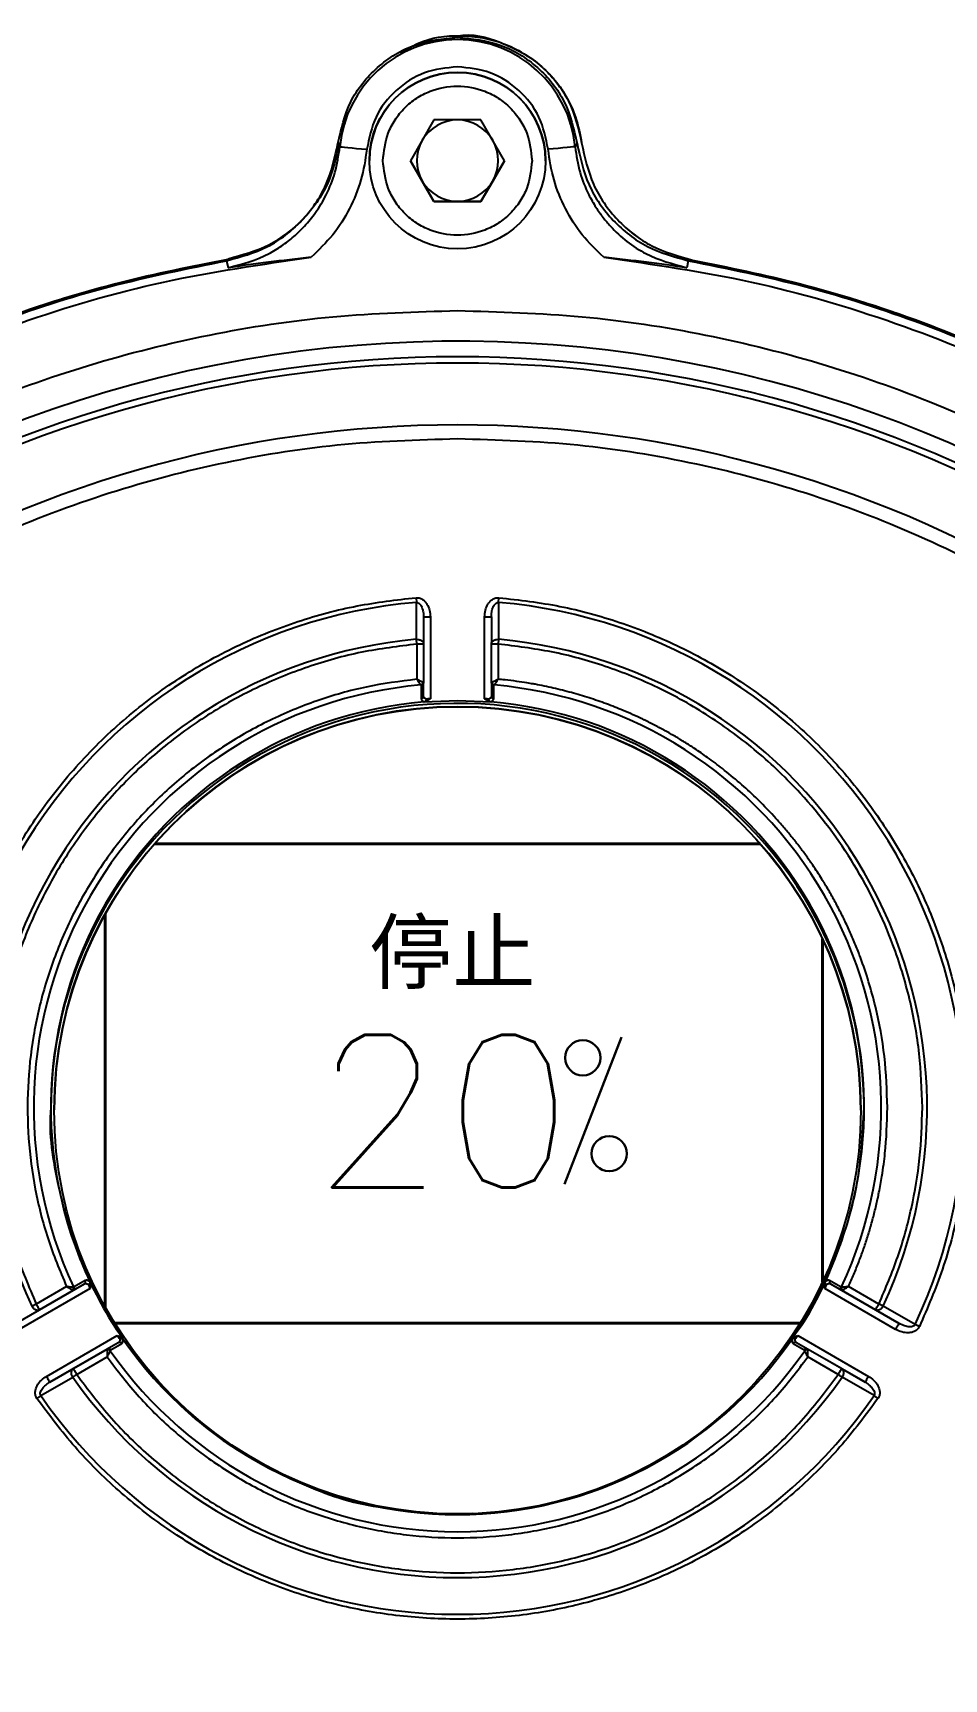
# Model space of a CAD drawing. Header units: millimetres. Extents: x 2404 to 4548, y 1024 to 2541.
# Drawn here: x 3026.9 to 3094.1, y 2206.2 to 2327.6 of the extents above; entities that cross this region are included whole.
import ezdxf

# ---------------------------------------------------------------- set-up
doc = ezdxf.new("R2010")
doc.units = ezdxf.units.MM
for name, color, linetype, lineweight in [('DIM', 4, 'Continuous', 13), ('标注', 3, 'Continuous', 13), ('粗实线', 7, 'Continuous', 40)]:
    doc.layers.add(name, color=color, linetype=linetype, lineweight=lineweight)
doc.styles.add('01', font='txt.shx')

msp = doc.modelspace()

# ---------------------------------------------------------------- linework, layer by layer
at = {"color": 7, "linetype": 'Continuous', "lineweight": 25}
for p, q in [((3056.446, 2321.165), (3054.714, 2318.165)), ((3059.91, 2321.165), (3056.446, 2321.165)), ((3061.642, 2318.165), (3059.91, 2321.165)), ((3049.353, 2319.441), (3049.502, 2319.191)), ((3067.004, 2319.441), (3066.855, 2319.191)), ((3067.336, 2319.468), (3067.336, 2319.468)), ((3051.678, 2318.172), (3051.678, 2318.172)), ((3051.738, 2318.172), (3051.738, 2318.172)), ((3054.714, 2318.165), (3056.446, 2315.165)), ((3055.58, 2316.665), (3054.714, 2318.165)), ((3059.91, 2315.165), (3061.642, 2318.165)), ((3061.642, 2318.165), (3060.776, 2316.665)), ((3064.618, 2318.158), (3064.618, 2318.158)), ((3064.678, 2318.158), (3064.678, 2318.158)), ((3056.446, 2315.165), (3055.58, 2316.665)), ((3060.776, 2316.665), (3059.91, 2315.165)), ((3056.446, 2315.165), (3059.91, 2315.165)), ((3056.446, 2315.165), (3056.446, 2315.165)), ((3058.178, 2315.165), (3056.446, 2315.165)), ((3059.91, 2315.165), (3058.178, 2315.165)), ((3059.91, 2315.165), (3059.91, 2315.165)), ((3041.151, 2310.79), (3041.27, 2310.274)), ((3041.264, 2310.915), (3041.264, 2310.915)), ((3075.207, 2310.79), (3075.087, 2310.274)), ((3075.511, 2310.842), (3075.511, 2310.842)), ((3055.121, 2285.953), (3055.15, 2285.6)), ((3055.148, 2282.883), (3055.15, 2285.6)), ((3061.207, 2285.6), (3061.236, 2285.953)), ((3061.207, 2285.6), (3061.21, 2282.883)), ((3055.679, 2284.538), (3055.679, 2282.531)), ((3056.179, 2284.538), (3056.179, 2278.503)), ((3060.179, 2278.503), (3060.179, 2284.538)), ((3060.679, 2284.538), (3060.679, 2282.531)), ((3055.179, 2282.531), (3055.148, 2282.883)), ((3055.179, 2282.531), (3055.179, 2279.945)), ((3055.679, 2282.531), (3055.679, 2279.64)), ((3060.679, 2279.64), (3060.679, 2282.531)), ((3061.21, 2282.883), (3061.179, 2282.531)), ((3061.179, 2282.531), (3061.179, 2279.945)), ((3055.494, 2279.459), (3055.495, 2278.523)), ((3055.679, 2278.704), (3055.679, 2279.64)), ((3060.679, 2279.64), (3060.679, 2278.704)), ((3060.863, 2278.523), (3060.863, 2279.459)), ((3055.705, 2278.268), (3058.179, 2278.37)), ((3058.179, 2278.37), (3060.652, 2278.268)), ((3028.428, 2248.196), (3028.428, 2248.196)), ((3087.928, 2248.133), (3087.928, 2248.133)), ((3025.606, 2232.45), (3030.659, 2235.368)), ((3029.334, 2235.18), (3027.094, 2233.887)), ((3029.848, 2234.9), (3030.659, 2235.368)), ((3030.723, 2235.617), (3029.912, 2235.15)), ((3030.685, 2235.386), (3030.692, 2235.383)), ((3033.523, 2231.279), (3031.05, 2235.563)), ((3085.308, 2235.563), (3082.834, 2231.279)), ((3086.445, 2235.15), (3085.634, 2235.617)), ((3085.665, 2235.383), (3085.673, 2235.386)), ((3085.699, 2235.368), (3086.509, 2234.9)), ((3085.699, 2235.368), (3090.752, 2232.45)), ((3089.263, 2233.887), (3087.024, 2235.18)), ((3031.082, 2235.035), (3025.856, 2232.017)), ((3029.848, 2234.9), (3027.344, 2233.454)), ((3029.845, 2234.899), (3029.874, 2234.918)), ((3090.502, 2232.017), (3085.275, 2235.035)), ((3086.484, 2234.918), (3086.512, 2234.899)), ((3089.013, 2233.454), (3086.509, 2234.9)), ((3025.606, 2232.45), (3027.344, 2233.454)), ((3090.752, 2232.45), (3089.013, 2233.454)), ((3091.936, 2232.377), (3089.584, 2233.738)), ((3027.856, 2228.553), (3033.082, 2231.571)), ((3083.275, 2231.571), (3088.502, 2228.553)), ((3091.083, 2232.294), (3090.752, 2232.45)), ((3033.159, 2231.038), (3028.106, 2228.12)), ((3029.844, 2229.124), (3032.348, 2230.57)), ((3033.159, 2231.038), (3032.348, 2230.57)), ((3032.597, 2230.5), (3033.407, 2230.969)), ((3082.95, 2230.969), (3083.761, 2230.5)), ((3084.009, 2230.57), (3083.199, 2231.038)), ((3088.252, 2228.12), (3083.199, 2231.038)), ((3086.513, 2229.124), (3084.009, 2230.57)), ((3028.106, 2228.12), (3029.844, 2229.124)), ((3030.094, 2228.691), (3032.334, 2229.984)), ((3086.263, 2228.691), (3084.024, 2229.984)), ((3086.513, 2229.124), (3088.252, 2228.12)), ((3027.45, 2227.132), (3029.804, 2228.488)), ((3088.907, 2227.132), (3086.553, 2228.488)), ((3058.179, 2218.37), (3059.282, 2218.478))]:
    msp.add_line(p, q, dxfattribs=at)
at = {"color": 7, "linetype": 'Continuous', "lineweight": 25, "flags": 128}
for points in [[(3049.502, 2319.191), (3049.546, 2319.187), (3049.664, 2319.176), (3049.85, 2319.158), (3050.097, 2319.135), (3050.398, 2319.106), (3050.739, 2319.074), (3051.109, 2319.039), (3051.493, 2319.003)], [(3066.855, 2319.191), (3066.811, 2319.187), (3066.694, 2319.176), (3066.508, 2319.158), (3066.26, 2319.135), (3065.96, 2319.106), (3065.618, 2319.074), (3065.249, 2319.039), (3064.864, 2319.003)], [(3055.679, 2284.538), (3055.688, 2284.538), (3055.717, 2284.538), (3055.763, 2284.538), (3055.825, 2284.538), (3055.901, 2284.538), (3055.987, 2284.538), (3056.081, 2284.538), (3056.179, 2284.538)], [(3060.179, 2284.538), (3060.276, 2284.538), (3060.37, 2284.538), (3060.456, 2284.538), (3060.532, 2284.538), (3060.594, 2284.538), (3060.641, 2284.538), (3060.669, 2284.538), (3060.679, 2284.538)], [(3055.679, 2282.531), (3055.669, 2282.531), (3055.641, 2282.531), (3055.594, 2282.531), (3055.532, 2282.531), (3055.456, 2282.531), (3055.37, 2282.531), (3055.276, 2282.531), (3055.179, 2282.531)], [(3061.179, 2282.531), (3061.081, 2282.531), (3060.987, 2282.531), (3060.901, 2282.531), (3060.825, 2282.531), (3060.763, 2282.531), (3060.717, 2282.531), (3060.688, 2282.531), (3060.679, 2282.531)], [(3026.774, 2233.738), (3026.807, 2233.753), (3026.842, 2233.77), (3026.88, 2233.788), (3026.921, 2233.806), (3026.962, 2233.826), (3027.006, 2233.846), (3027.05, 2233.866), (3027.094, 2233.887)], [(3027.094, 2233.887), (3027.143, 2233.803), (3027.19, 2233.721), (3027.233, 2233.647), (3027.271, 2233.581), (3027.302, 2233.527), (3027.325, 2233.487), (3027.339, 2233.462), (3027.344, 2233.454)], [(3089.013, 2233.454), (3089.018, 2233.462), (3089.032, 2233.487), (3089.055, 2233.527), (3089.087, 2233.581), (3089.124, 2233.647), (3089.168, 2233.721), (3089.215, 2233.803), (3089.263, 2233.887)], [(3089.584, 2233.738), (3089.551, 2233.753), (3089.515, 2233.77), (3089.477, 2233.788), (3089.437, 2233.806), (3089.395, 2233.826), (3089.352, 2233.846), (3089.308, 2233.866), (3089.263, 2233.887)], [(3090.752, 2232.45), (3090.747, 2232.442), (3090.733, 2232.418), (3090.71, 2232.377), (3090.678, 2232.324), (3090.641, 2232.258), (3090.597, 2232.183), (3090.55, 2232.102), (3090.502, 2232.017)], [(3092.255, 2232.226), (3092.211, 2232.247), (3092.167, 2232.268), (3092.124, 2232.288), (3092.082, 2232.308), (3092.042, 2232.327), (3092.004, 2232.345), (3091.968, 2232.362), (3091.936, 2232.377)], [(3029.844, 2229.124), (3029.849, 2229.116), (3029.863, 2229.091), (3029.886, 2229.051), (3029.917, 2228.997), (3029.955, 2228.932), (3029.998, 2228.857), (3030.045, 2228.775), (3030.094, 2228.691)], [(3086.263, 2228.691), (3086.312, 2228.775), (3086.359, 2228.857), (3086.402, 2228.932), (3086.44, 2228.997), (3086.471, 2229.051), (3086.494, 2229.091), (3086.509, 2229.116), (3086.513, 2229.124)], [(3028.106, 2228.12), (3028.101, 2228.129), (3028.087, 2228.153), (3028.064, 2228.193), (3028.032, 2228.247), (3027.995, 2228.313), (3027.951, 2228.388), (3027.904, 2228.469), (3027.856, 2228.553)], [(3030.094, 2228.691), (3030.054, 2228.663), (3030.014, 2228.635), (3029.975, 2228.608), (3029.937, 2228.581), (3029.901, 2228.556), (3029.867, 2228.532), (3029.834, 2228.509), (3029.804, 2228.488)], [(3086.553, 2228.488), (3086.523, 2228.509), (3086.491, 2228.532), (3086.456, 2228.556), (3086.42, 2228.581), (3086.382, 2228.608), (3086.343, 2228.635), (3086.303, 2228.663), (3086.263, 2228.691)], [(3088.502, 2228.553), (3088.453, 2228.469), (3088.406, 2228.388), (3088.363, 2228.313), (3088.325, 2228.247), (3088.294, 2228.193), (3088.271, 2228.153), (3088.256, 2228.129), (3088.252, 2228.12)], [(3027.16, 2226.931), (3027.2, 2226.958), (3027.24, 2226.986), (3027.279, 2227.013), (3027.317, 2227.039), (3027.353, 2227.065), (3027.388, 2227.088), (3027.42, 2227.111), (3027.45, 2227.132)], [(3088.907, 2227.132), (3088.937, 2227.111), (3088.969, 2227.088), (3089.004, 2227.065), (3089.04, 2227.039), (3089.078, 2227.013), (3089.118, 2226.986), (3089.158, 2226.958), (3089.198, 2226.931)]]:
    msp.add_lwpolyline(points, dxfattribs=at)
at = {"color": 7, "linetype": 'Continuous', "lineweight": 25}
for centre, radius in [((3058.178, 2318.165), 6.5), ((3058.178, 2248.164), 29.75)]:
    msp.add_circle(centre, radius, dxfattribs=at)
for centre, radius, start, end in [((3058.179, 2318.371), 8.715, 5.40246, 174.59754), ((3058.178, 2318.165), 6.5, 0, 179.93876), ((3058.178, 2318.165), 3, 90, 150), ((3058.178, 2318.165), 3, 30, 90), ((3058.178, 2318.165), 3, 150, 210), ((3058.178, 2318.165), 3, 330, 30), ((3058.178, 2318.165), 3, 210, 270), ((3058.178, 2318.165), 3, 270, 330), ((3039.555, 2320.768), 10, 302.62258, 314.66639), ((3077.261, 2320.687), 10, 225.08863, 237.13271), ((3058.179, 2213.37), 91.48, 295.79271, 180), ((3058.179, 2213.37), 90.341, 353.64897, 186.35103), ((3058.179, 2213.37), 89.875, 353.64897, 186.35103), ((3058.179, 2213.37), 85.319, 353.33017, 186.66983), ((3058.179, 2248.37), 37.354, 94.65071, 205.34929), ((3058.179, 2248.37), 37.354, 334.65071, 85.34929), ((3058.179, 2248.37), 34.646, 95.01875, 204.98125), ((3058.179, 2248.37), 34.646, 335.01875, 84.98125), ((3058.179, 2248.37), 31.264, 94.97704, 205.02296), ((3055.407, 2279.737), 0.229, 285.08159, 349.89545), ((3055.489, 2279.649), 0.19, 271.48934, 357.31235), ((3060.868, 2279.649), 0.19, 182.68765, 268.51066), ((3060.951, 2279.737), 0.229, 190.10455, 254.91841), ((3058.179, 2248.37), 31.264, 334.97704, 85.02296), ((3058.178, 2248.165), 30, 357.22072, 180), ((3058.179, 2248.37), 30, 94.72923, 205.27077), ((3058.178, 2248.165), 29.75, 0, 179.93876), ((3055.489, 2278.713), 0.189, 271.61717, 357.31776), ((3058.179, 2248.37), 30, 334.72923, 85.27077), ((3060.868, 2278.713), 0.189, 182.6801, 268.38296), ((3029.628, 2235.087), 0.229, 310.10459, 14.91837), ((3029.746, 2235.059), 0.19, 302.68761, 28.51079), ((3030.556, 2235.527), 0.189, 302.68007, 28.38309), ((3085.801, 2235.527), 0.189, 151.61704, 237.31779), ((3086.612, 2235.059), 0.19, 151.48921, 237.31239), ((3086.729, 2235.087), 0.229, 165.08163, 229.89541), ((3032.4, 2230.286), 0.229, 45.08176, 109.89528), ((3032.435, 2230.401), 0.19, 31.48925, 117.3121), ((3058.179, 2248.37), 31.264, 214.97704, 325.02296), ((3033.246, 2230.869), 0.189, 31.61702, 117.31857), ((3058.179, 2248.37), 30, 214.72923, 325.27077), ((3083.112, 2230.869), 0.189, 62.68036, 148.38305), ((3083.922, 2230.401), 0.19, 62.6879, 148.51075), ((3083.957, 2230.286), 0.229, 70.10472, 134.91824), ((3058.179, 2248.37), 34.646, 215.01875, 324.98125), ((3058.179, 2248.37), 37.354, 214.65071, 325.34929), ((3058.179, 2213.37), 91.48, 180, 290.22656)]:
    msp.add_arc(centre, radius, start, end, dxfattribs=at)
for points, knots in [([(3054.006, 2326.057), (3054.407, 2326.324), (3055.711, 2327.194), (3058.443, 2327.532), (3061.674, 2326.977), (3064.493, 2325.249), (3066.598, 2322.656), (3067.09, 2320.531), (3067.336, 2319.468)], [0, 0, 0, 0, 0.08145643, 0.26516514, 0.44887386, 0.63258257, 0.81629129, 1, 1, 1, 1]), ([(3058.186, 2327.367), (3058.188, 2327.367), (3059.241, 2327.582), (3061.494, 2326.951), (3063.691, 2325.774), (3064.954, 2324.565), (3065.591, 2323.82), (3066.296, 2322.769), (3066.99, 2321.324), (3067.217, 2320.108), (3067.336, 2319.468)], [0, 0, 0, 0, 0.0006179, 0.2439913, 0.4980561, 0.5655985, 0.6396073, 0.7200812, 0.8527937, 1, 1, 1, 1]), ([(3052.678, 2318.165), (3052.752, 2318.857), (3052.865, 2319.921), (3053.551, 2321.202), (3054.26, 2322.082), (3055.142, 2322.797), (3056.422, 2323.461), (3058.178, 2323.798), (3059.934, 2323.461), (3061.215, 2322.797), (3062.096, 2322.082), (3062.806, 2321.202), (3063.492, 2319.921), (3063.605, 2318.857), (3063.678, 2318.165)], [0, 0, 0, 0, 0.1197284, 0.1841803, 0.25, 0.3158197, 0.3802716, 0.5, 0.6197284, 0.6841803, 0.75, 0.8158197, 0.8802716, 1, 1, 1, 1]), ([(3041.151, 2310.79), (3042.183, 2311.071), (3044.245, 2311.633), (3046.789, 2313.651), (3048.671, 2316.301), (3049.125, 2318.394), (3049.353, 2319.441)], [0, 0, 0, 0, 0.2500466, 0.4994486, 0.7493959, 1, 1, 1, 1]), ([(3041.27, 2310.274), (3042.304, 2310.549), (3043.697, 2310.919), (3045.231, 2311.874), (3046.111, 2312.552), (3046.95, 2313.368), (3047.776, 2314.386), (3048.559, 2315.697), (3049.221, 2317.327), (3049.405, 2318.55), (3049.502, 2319.191)], [0, 0, 0, 0, 0.24428957, 0.32903605, 0.41448985, 0.50012501, 0.59799237, 0.71577027, 0.85107242, 1, 1, 1, 1]), ([(3051.493, 2319.003), (3051.378, 2318.243), (3051.149, 2316.728), (3050.263, 2314.6), (3049.043, 2312.643), (3047.942, 2311.578), (3047.389, 2311.044)], [0, 0, 0, 0, 0.2507669, 0.5000113, 0.749245, 1, 1, 1, 1]), ([(3068.968, 2311.044), (3068.416, 2311.578), (3067.314, 2312.643), (3066.094, 2314.6), (3065.208, 2316.728), (3064.979, 2318.243), (3064.864, 2319.003)], [0, 0, 0, 0, 0.250755, 0.4999887, 0.7492331, 1, 1, 1, 1]), ([(3066.855, 2319.191), (3066.952, 2318.55), (3067.136, 2317.327), (3067.738, 2315.848), (3068.354, 2314.759), (3068.896, 2313.993), (3069.99, 2312.705), (3071.949, 2311.125), (3074.056, 2310.553), (3075.087, 2310.274)], [0, 0, 0, 0, 0.1490589, 0.284486, 0.365253, 0.4374072, 0.5004523, 0.7554674, 1, 1, 1, 1]), ([(3067.004, 2319.441), (3067.231, 2318.396), (3067.683, 2316.307), (3069.562, 2313.659), (3072.106, 2311.637), (3074.172, 2311.073), (3075.207, 2310.79)], [0, 0, 0, 0, 0.2500652, 0.4994456, 0.7493864, 1, 1, 1, 1]), ([(3063.678, 2318.165), (3063.605, 2317.473), (3063.492, 2316.409), (3062.806, 2315.128), (3062.096, 2314.248), (3061.215, 2313.534), (3059.934, 2312.87), (3058.178, 2312.532), (3056.422, 2312.87), (3055.142, 2313.534), (3054.26, 2314.248), (3053.551, 2315.128), (3052.865, 2316.409), (3052.752, 2317.473), (3052.678, 2318.165)], [0, 0, 0, 0, 0.1197284, 0.1841803, 0.25, 0.3158197, 0.3802716, 0.5, 0.6197284, 0.6841803, 0.75, 0.8158197, 0.8802716, 1, 1, 1, 1]), ([(2996.871, 2290.945), (2998.139, 2291.979), (3001.88, 2295.027), (3008.606, 2299.202), (3016.779, 2303.461), (3025.008, 2306.772), (3033.144, 2309.307), (3038.595, 2310.387), (3041.264, 2310.915)], [0, 0, 0, 0, 0.0997459, 0.2940675, 0.4812543, 0.6613057, 0.8342211, 1, 1, 1, 1]), ([(3047.389, 2311.044), (3046.321, 2310.924), (3044.175, 2310.683), (3042.241, 2310.41), (3041.27, 2310.274)], [0, 0, 0, 0, 0.4975573, 1, 1, 1, 1]), ([(3075.087, 2310.274), (3074.116, 2310.41), (3072.183, 2310.683), (3070.036, 2310.924), (3068.968, 2311.044)], [0, 0, 0, 0, 0.50244267, 1, 1, 1, 1]), ([(3075.511, 2310.842), (3078.176, 2310.302), (3083.623, 2309.199), (3091.748, 2306.631), (3099.959, 2303.281), (3108.125, 2299.003), (3115.9, 2294.043), (3120.618, 2290.12), (3122.883, 2288.236)], [0, 0, 0, 0, 0.1535242, 0.3136607, 0.480409, 0.6537687, 0.8337391, 1, 1, 1, 1]), ([(3020.472, 2248.37), (3020.521, 2249.834), (3020.621, 2252.803), (3021.444, 2257.254), (3022.802, 2261.707), (3024.761, 2266.058), (3027.303, 2270.199), (3030.378, 2274), (3033.918, 2277.373), (3037.839, 2280.243), (3042.017, 2282.548), (3046.345, 2284.263), (3050.714, 2285.444), (3053.666, 2285.785), (3055.121, 2285.953)], [0, 0, 0, 0, 0.0782156, 0.1586051, 0.2410351, 0.3265101, 0.4128917, 0.5, 0.5870918, 0.6734733, 0.7589648, 0.8413784, 0.9217762, 1, 1, 1, 1]), ([(3055.121, 2285.953), (3055.202, 2285.951), (3055.368, 2285.949), (3055.593, 2285.84), (3055.784, 2285.681), (3055.982, 2285.417), (3056.145, 2285.029), (3056.167, 2284.702), (3056.179, 2284.538)], [0, 0, 0, 0, 0.1225406, 0.2507283, 0.3708535, 0.5011377, 0.7505279, 1, 1, 1, 1]), ([(3055.15, 2285.6), (3055.171, 2285.601), (3055.213, 2285.603), (3055.298, 2285.577), (3055.394, 2285.507), (3055.486, 2285.387), (3055.585, 2285.186), (3055.663, 2284.899), (3055.673, 2284.66), (3055.679, 2284.538)], [0, 0, 0, 0, 0.0469095, 0.0936327, 0.1947106, 0.3110168, 0.4391204, 0.7135016, 1, 1, 1, 1]), ([(3060.179, 2284.538), (3060.19, 2284.702), (3060.213, 2285.03), (3060.376, 2285.417), (3060.573, 2285.681), (3060.765, 2285.84), (3060.989, 2285.949), (3061.155, 2285.951), (3061.236, 2285.953)], [0, 0, 0, 0, 0.2498125, 0.4991926, 0.6288786, 0.7494851, 0.8773244, 1, 1, 1, 1]), ([(3060.679, 2284.538), (3060.684, 2284.66), (3060.695, 2284.899), (3060.772, 2285.187), (3060.872, 2285.387), (3060.964, 2285.507), (3061.059, 2285.577), (3061.144, 2285.603), (3061.186, 2285.601), (3061.207, 2285.6)], [0, 0, 0, 0, 0.28654563, 0.56106869, 0.68919014, 0.8054766, 0.90650496, 0.95317639, 1, 1, 1, 1]), ([(3055.148, 2282.883), (3055.213, 2282.881), (3055.313, 2282.878), (3055.437, 2282.836), (3055.521, 2282.792), (3055.592, 2282.735), (3055.66, 2282.65), (3055.671, 2282.577), (3055.679, 2282.531)], [0, 0, 0, 0, 0.2385849, 0.3638389, 0.5000025, 0.6213043, 0.7614151, 1, 1, 1, 1]), ([(3060.679, 2282.531), (3060.686, 2282.577), (3060.697, 2282.65), (3060.766, 2282.735), (3060.837, 2282.792), (3060.92, 2282.836), (3061.044, 2282.878), (3061.144, 2282.881), (3061.21, 2282.883)], [0, 0, 0, 0, 0.238585, 0.3787456, 0.4999975, 0.6362115, 0.761415, 1, 1, 1, 1]), ([(3092.472, 2248.37), (3092.427, 2249.696), (3092.337, 2252.386), (3091.594, 2256.419), (3090.158, 2261.145), (3087.612, 2266.375), (3084.069, 2271.087), (3080.343, 2274.662), (3076.804, 2277.274), (3073.031, 2279.379), (3069.12, 2280.953), (3065.169, 2282.045), (3062.497, 2282.371), (3061.179, 2282.531)], [0, 0, 0, 0, 0.07827687, 0.15871, 0.24116849, 0.36932909, 0.49988873, 0.58696496, 0.67333854, 0.75883145, 0.84127172, 0.92171409, 1, 1, 1, 1]), ([(3055.632, 2279.697), (3055.608, 2279.71), (3055.556, 2279.739), (3055.446, 2279.798), (3055.319, 2279.869), (3055.231, 2279.917), (3055.179, 2279.945)], [0, 0, 0, 0, 0.2427138, 0.5154318, 0.7146901, 1, 1, 1, 1]), ([(3055.466, 2279.516), (3055.451, 2279.539), (3055.418, 2279.588), (3055.35, 2279.692), (3055.268, 2279.812), (3055.212, 2279.896), (3055.179, 2279.945)], [0, 0, 0, 0, 0.2421389, 0.5153871, 0.7139591, 1, 1, 1, 1]), ([(3055.466, 2279.516), (3055.474, 2279.507), (3055.491, 2279.489), (3055.493, 2279.469), (3055.494, 2279.459)], [0, 0, 0, 0, 0.4949702, 1, 1, 1, 1]), ([(3055.679, 2279.64), (3055.676, 2279.651), (3055.672, 2279.671), (3055.644, 2279.689), (3055.632, 2279.697)], [0, 0, 0, 0, 0.54466812, 1, 1, 1, 1]), ([(3060.726, 2279.697), (3060.713, 2279.689), (3060.685, 2279.671), (3060.681, 2279.651), (3060.679, 2279.64)], [0, 0, 0, 0, 0.4553331, 1, 1, 1, 1]), ([(3061.179, 2279.945), (3061.127, 2279.917), (3061.038, 2279.869), (3060.911, 2279.798), (3060.801, 2279.739), (3060.75, 2279.71), (3060.726, 2279.697)], [0, 0, 0, 0, 0.2853443, 0.4845682, 0.757303, 1, 1, 1, 1]), ([(3060.863, 2279.459), (3060.864, 2279.469), (3060.867, 2279.489), (3060.883, 2279.507), (3060.891, 2279.516)], [0, 0, 0, 0, 0.5050343, 1, 1, 1, 1]), ([(3061.179, 2279.945), (3061.146, 2279.896), (3061.09, 2279.812), (3061.008, 2279.692), (3060.939, 2279.588), (3060.906, 2279.539), (3060.891, 2279.516)], [0, 0, 0, 0, 0.2860062, 0.4846128, 0.7578444, 1, 1, 1, 1]), ([(3089.896, 2248.37), (3089.853, 2249.624), (3089.767, 2252.134), (3089.074, 2255.845), (3088.247, 2258.569), (3087.549, 2260.359), (3087.156, 2261.279), (3086.735, 2262.187), (3086.285, 2263.08), (3085.807, 2263.959), (3085.461, 2264.55), (3085.21, 2264.962), (3084.916, 2265.439), (3084.45, 2266.153), (3083.876, 2266.969), (3083.348, 2267.678), (3082.809, 2268.361), (3082.237, 2269.045), (3081.806, 2269.532), (3081.132, 2270.27), (3080.27, 2271.152), (3078.993, 2272.321), (3077.805, 2273.301), (3076.686, 2274.138), (3075.751, 2274.782), (3074.956, 2275.291), (3074.237, 2275.726), (3073.512, 2276.139), (3072.76, 2276.541), (3072.205, 2276.819), (3071.42, 2277.197), (3070.483, 2277.616), (3069.156, 2278.137), (3067.886, 2278.576), (3066.799, 2278.899), (3065.918, 2279.131), (3065.249, 2279.292), (3064.577, 2279.438), (3064.081, 2279.534), (3063.657, 2279.611), (3063.205, 2279.689), (3062.514, 2279.793), (3061.805, 2279.882), (3061.349, 2279.928), (3061.179, 2279.945)], [0, 0, 0, 0, 0.0803647, 0.1607294, 0.2410941, 0.2624684, 0.283842, 0.3052151, 0.3265873, 0.3479574, 0.3693255, 0.3704427, 0.3788854, 0.405204, 0.4251182, 0.4428013, 0.4618483, 0.4808946, 0.4999402, 0.5035205, 0.5449145, 0.57896, 0.6143836, 0.643615, 0.6685119, 0.6871043, 0.7041218, 0.7223404, 0.7405585, 0.758776, 0.762108, 0.7964253, 0.8245029, 0.853496, 0.8824879, 0.8971785, 0.9118685, 0.9265578, 0.9412466, 0.9442716, 0.9541998, 0.9705965, 0.9890576, 1, 1, 1, 1]), ([(3055.495, 2278.523), (3055.498, 2278.499), (3055.505, 2278.45), (3055.562, 2278.384), (3055.647, 2278.325), (3055.733, 2278.298), (3055.775, 2278.284)], [0, 0, 0, 0, 0.2532366, 0.5010025, 0.7541237, 1, 1, 1, 1]), ([(3055.864, 2278.471), (3055.837, 2278.484), (3055.78, 2278.513), (3055.701, 2278.588), (3055.687, 2278.658), (3055.679, 2278.704)], [0, 0, 0, 0, 0.2330855, 0.4930071, 1, 1, 1, 1]), ([(3056.179, 2278.503), (3056.107, 2278.451), (3055.996, 2278.37), (3055.834, 2278.29), (3055.746, 2278.275), (3055.705, 2278.268)], [0, 0, 0, 0, 0.5002105, 0.7688311, 1, 1, 1, 1]), ([(3055.775, 2278.284), (3055.771, 2278.282), (3055.763, 2278.278), (3055.74, 2278.271), (3055.719, 2278.269), (3055.705, 2278.268)], [0, 0, 0, 0, 0.2208696, 0.4522607, 1, 1, 1, 1]), ([(3055.864, 2278.471), (3055.864, 2278.471), (3055.864, 2278.471), (3055.864, 2278.471), (3055.864, 2278.471), (3055.864, 2278.47), (3055.864, 2278.466), (3055.862, 2278.449), (3055.856, 2278.41), (3055.839, 2278.359), (3055.809, 2278.311), (3055.786, 2278.293), (3055.775, 2278.284)], [0, 0, 0, 0, 0.0000851, 0.0002561, 0.000889, 0.0033496, 0.0131073, 0.0523637, 0.2150037, 0.5052334, 0.751511, 1, 1, 1, 1]), ([(3060.652, 2278.268), (3060.612, 2278.275), (3060.523, 2278.29), (3060.362, 2278.37), (3060.251, 2278.451), (3060.179, 2278.503)], [0, 0, 0, 0, 0.2295204, 0.499747, 1, 1, 1, 1]), ([(3060.679, 2278.704), (3060.67, 2278.658), (3060.657, 2278.588), (3060.577, 2278.513), (3060.52, 2278.484), (3060.493, 2278.471)], [0, 0, 0, 0, 0.5069925, 0.7668968, 1, 1, 1, 1]), ([(3060.583, 2278.284), (3060.571, 2278.294), (3060.546, 2278.313), (3060.519, 2278.361), (3060.5, 2278.415), (3060.495, 2278.453), (3060.493, 2278.471)], [0, 0, 0, 0, 0.2602756, 0.5208003, 0.77013, 1, 1, 1, 1]), ([(3060.583, 2278.284), (3060.625, 2278.298), (3060.71, 2278.325), (3060.795, 2278.384), (3060.852, 2278.45), (3060.859, 2278.499), (3060.863, 2278.523)], [0, 0, 0, 0, 0.2457787, 0.4989916, 0.7466563, 1, 1, 1, 1]), ([(3060.652, 2278.268), (3060.638, 2278.269), (3060.618, 2278.271), (3060.594, 2278.278), (3060.587, 2278.282), (3060.583, 2278.284)], [0, 0, 0, 0, 0.5522801, 0.7827511, 1, 1, 1, 1]), ([(3028.182, 2248.402), (3028.181, 2248.391), (3027.987, 2246.429), (3028.654, 2242.473), (3030.26, 2236.817), (3033.08, 2231.593), (3036.828, 2227.025), (3041.402, 2223.246), (3046.633, 2220.543), (3050.655, 2219.082), (3052.894, 2218.887), (3053.178, 2218.862)], [0, 0, 0, 0, 0.0007589, 0.1405985, 0.2804382, 0.4202779, 0.5601176, 0.6999572, 0.8397969, 0.9796366, 1, 1, 1, 1]), ([(3081.859, 2230.163), (3082.292, 2230.668), (3084.004, 2232.663), (3086.021, 2236.846), (3087.851, 2242.461), (3088.068, 2246.383), (3088.176, 2248.338)], [0, 0, 0, 0, 0.101587, 0.4016007, 0.7016144, 1, 1, 1, 1]), ([(3087.024, 2235.18), (3087.156, 2235.476), (3087.42, 2236.067), (3087.782, 2236.97), (3088.118, 2237.881), (3088.425, 2238.803), (3088.704, 2239.734), (3088.954, 2240.673), (3089.105, 2241.322), (3089.208, 2241.798), (3089.324, 2242.353), (3089.478, 2243.197), (3089.619, 2244.157), (3089.825, 2245.844), (3089.864, 2247.236), (3089.896, 2248.37)], [0, 0, 0, 0, 0.07144385, 0.14288374, 0.21431988, 0.28576303, 0.35720674, 0.42863778, 0.50005558, 0.50406448, 0.53604837, 0.6252562, 0.69323765, 0.75009307, 1, 1, 1, 1]), ([(3089.263, 2233.887), (3089.755, 2235.033), (3090.737, 2237.325), (3091.716, 2240.94), (3092.356, 2244.631), (3092.433, 2247.123), (3092.472, 2248.37)], [0, 0, 0, 0, 0.2499816, 0.4999998, 0.7499816, 1, 1, 1, 1]), ([(3029.334, 2235.18), (3029.393, 2235.176), (3029.493, 2235.17), (3029.639, 2235.159), (3029.763, 2235.151), (3029.821, 2235.147), (3029.849, 2235.146)], [0, 0, 0, 0, 0.2860062, 0.4846128, 0.7578444, 1, 1, 1, 1]), ([(3029.775, 2234.912), (3029.752, 2234.926), (3029.701, 2234.957), (3029.595, 2235.022), (3029.47, 2235.097), (3029.384, 2235.149), (3029.334, 2235.18)], [0, 0, 0, 0, 0.242697, 0.5154318, 0.7146557, 1, 1, 1, 1]), ([(3029.912, 2235.15), (3029.903, 2235.146), (3029.884, 2235.138), (3029.861, 2235.143), (3029.849, 2235.146)], [0, 0, 0, 0, 0.5050343, 1, 1, 1, 1]), ([(3030.659, 2235.368), (3030.703, 2235.383), (3030.77, 2235.407), (3030.875, 2235.375), (3030.928, 2235.34), (3030.953, 2235.323)], [0, 0, 0, 0, 0.5069925, 0.7668968, 1, 1, 1, 1]), ([(3031.07, 2235.495), (3031.037, 2235.524), (3030.971, 2235.584), (3030.878, 2235.629), (3030.792, 2235.645), (3030.746, 2235.627), (3030.723, 2235.617)], [0, 0, 0, 0, 0.245779, 0.4989923, 0.7466569, 1, 1, 1, 1]), ([(3031.07, 2235.495), (3031.068, 2235.48), (3031.064, 2235.451), (3031.037, 2235.401), (3031.001, 2235.36), (3030.971, 2235.336), (3030.957, 2235.327), (3030.954, 2235.324), (3030.953, 2235.324), (3030.953, 2235.323), (3030.953, 2235.323), (3030.953, 2235.323), (3030.953, 2235.323)], [0, 0, 0, 0, 0.2479867, 0.4941208, 0.7906603, 0.9489512, 0.9871984, 0.9967144, 0.9991187, 0.9997404, 0.9999108, 1, 1, 1, 1]), ([(3031.05, 2235.563), (3031.055, 2235.55), (3031.064, 2235.531), (3031.069, 2235.508), (3031.07, 2235.499), (3031.07, 2235.495)], [0, 0, 0, 0, 0.5522801, 0.7827511, 1, 1, 1, 1]), ([(3031.05, 2235.563), (3031.064, 2235.524), (3031.095, 2235.44), (3031.106, 2235.26), (3031.092, 2235.124), (3031.082, 2235.035)], [0, 0, 0, 0, 0.2295204, 0.499747, 1, 1, 1, 1]), ([(3085.275, 2235.035), (3085.266, 2235.124), (3085.251, 2235.26), (3085.262, 2235.44), (3085.293, 2235.524), (3085.308, 2235.563)], [0, 0, 0, 0, 0.5002105, 0.7688311, 1, 1, 1, 1]), ([(3085.634, 2235.617), (3085.611, 2235.627), (3085.566, 2235.645), (3085.48, 2235.629), (3085.387, 2235.584), (3085.32, 2235.524), (3085.287, 2235.495)], [0, 0, 0, 0, 0.2532366, 0.5010025, 0.7541237, 1, 1, 1, 1]), ([(3085.287, 2235.495), (3085.288, 2235.499), (3085.288, 2235.508), (3085.294, 2235.531), (3085.302, 2235.55), (3085.308, 2235.563)], [0, 0, 0, 0, 0.2208696, 0.4522607, 1, 1, 1, 1]), ([(3085.404, 2235.323), (3085.404, 2235.323), (3085.404, 2235.323), (3085.404, 2235.323), (3085.404, 2235.324), (3085.403, 2235.324), (3085.4, 2235.327), (3085.386, 2235.336), (3085.356, 2235.361), (3085.32, 2235.402), (3085.293, 2235.451), (3085.289, 2235.48), (3085.287, 2235.495)], [0, 0, 0, 0, 0.00008506, 0.00025613, 0.00088898, 0.00334958, 0.01310734, 0.05236375, 0.21500365, 0.50523338, 0.75151104, 1, 1, 1, 1]), ([(3085.404, 2235.323), (3085.429, 2235.34), (3085.482, 2235.375), (3085.588, 2235.407), (3085.654, 2235.383), (3085.699, 2235.368)], [0, 0, 0, 0, 0.2330855, 0.4930071, 1, 1, 1, 1]), ([(3086.508, 2235.146), (3086.497, 2235.143), (3086.473, 2235.138), (3086.455, 2235.146), (3086.445, 2235.15)], [0, 0, 0, 0, 0.4949702, 1, 1, 1, 1]), ([(3086.508, 2235.146), (3086.536, 2235.147), (3086.595, 2235.151), (3086.719, 2235.159), (3086.864, 2235.17), (3086.965, 2235.176), (3087.024, 2235.18)], [0, 0, 0, 0, 0.2421389, 0.5153871, 0.7139591, 1, 1, 1, 1]), ([(3086.582, 2234.912), (3086.605, 2234.926), (3086.653, 2234.955), (3086.757, 2235.018), (3086.883, 2235.094), (3086.972, 2235.148), (3087.024, 2235.18)], [0, 0, 0, 0, 0.2335876, 0.4987544, 0.7053729, 1, 1, 1, 1]), ([(3029.775, 2234.912), (3029.789, 2234.905), (3029.818, 2234.89), (3029.837, 2234.896), (3029.848, 2234.9)], [0, 0, 0, 0, 0.45533314, 1, 1, 1, 1]), ([(3086.509, 2234.9), (3086.52, 2234.896), (3086.54, 2234.89), (3086.569, 2234.905), (3086.582, 2234.912)], [0, 0, 0, 0, 0.5446681, 1, 1, 1, 1]), ([(3027.344, 2233.454), (3027.301, 2233.437), (3027.232, 2233.411), (3027.124, 2233.428), (3027.039, 2233.46), (3026.959, 2233.511), (3026.861, 2233.597), (3026.808, 2233.682), (3026.774, 2233.738)], [0, 0, 0, 0, 0.238585, 0.3787456, 0.4999975, 0.6362115, 0.761415, 1, 1, 1, 1]), ([(3089.584, 2233.738), (3089.549, 2233.682), (3089.496, 2233.597), (3089.398, 2233.511), (3089.318, 2233.46), (3089.233, 2233.428), (3089.126, 2233.411), (3089.057, 2233.437), (3089.013, 2233.454)], [0, 0, 0, 0, 0.2385849, 0.3638389, 0.5000025, 0.6213043, 0.7614151, 1, 1, 1, 1]), ([(3033.082, 2231.571), (3033.164, 2231.535), (3033.289, 2231.479), (3033.439, 2231.38), (3033.497, 2231.311), (3033.523, 2231.279)], [0, 0, 0, 0, 0.5002105, 0.7688311, 1, 1, 1, 1]), ([(3082.834, 2231.279), (3082.861, 2231.31), (3082.918, 2231.379), (3083.068, 2231.479), (3083.194, 2231.535), (3083.275, 2231.571)], [0, 0, 0, 0, 0.2295204, 0.499747, 1, 1, 1, 1]), ([(3092.255, 2232.226), (3092.213, 2232.157), (3092.128, 2232.014), (3091.922, 2231.874), (3091.688, 2231.788), (3091.361, 2231.749), (3090.944, 2231.801), (3090.649, 2231.945), (3090.502, 2232.017)], [0, 0, 0, 0, 0.1225406, 0.2507283, 0.3708535, 0.5011377, 0.7505279, 1, 1, 1, 1]), ([(3091.936, 2232.377), (3091.926, 2232.359), (3091.906, 2232.321), (3091.842, 2232.261), (3091.733, 2232.213), (3091.583, 2232.194), (3091.359, 2232.206), (3091.195, 2232.258), (3091.083, 2232.294)], [0, 0, 0, 0, 0.06574553, 0.13122986, 0.27289447, 0.43590199, 0.61544419, 1, 1, 1, 1]), ([(3032.348, 2230.57), (3032.34, 2230.562), (3032.324, 2230.548), (3032.323, 2230.516), (3032.322, 2230.501)], [0, 0, 0, 0, 0.5446681, 1, 1, 1, 1]), ([(3032.322, 2230.501), (3032.323, 2230.473), (3032.324, 2230.414), (3032.327, 2230.289), (3032.329, 2230.144), (3032.332, 2230.043), (3032.334, 2229.984)], [0, 0, 0, 0, 0.2427138, 0.5154318, 0.7146901, 1, 1, 1, 1]), ([(3032.561, 2230.448), (3032.549, 2230.423), (3032.523, 2230.37), (3032.468, 2230.259), (3032.404, 2230.127), (3032.36, 2230.037), (3032.334, 2229.984)], [0, 0, 0, 0, 0.2421389, 0.5153871, 0.7139591, 1, 1, 1, 1]), ([(3032.561, 2230.448), (3032.565, 2230.459), (3032.572, 2230.482), (3032.588, 2230.494), (3032.597, 2230.5)], [0, 0, 0, 0, 0.4949702, 1, 1, 1, 1]), ([(3033.267, 2231.315), (3033.269, 2231.285), (3033.273, 2231.221), (3033.248, 2231.114), (3033.194, 2231.068), (3033.159, 2231.038)], [0, 0, 0, 0, 0.233085, 0.4930073, 1, 1, 1, 1]), ([(3033.267, 2231.315), (3033.285, 2231.322), (3033.32, 2231.337), (3033.377, 2231.348), (3033.431, 2231.348), (3033.46, 2231.336), (3033.474, 2231.33)], [0, 0, 0, 0, 0.2336109, 0.4844564, 0.7436939, 1, 1, 1, 1]), ([(3033.407, 2230.969), (3033.427, 2230.984), (3033.465, 2231.014), (3033.494, 2231.097), (3033.502, 2231.2), (3033.483, 2231.287), (3033.474, 2231.33)], [0, 0, 0, 0, 0.2532366, 0.5010025, 0.7541237, 1, 1, 1, 1]), ([(3033.474, 2231.33), (3033.478, 2231.328), (3033.485, 2231.323), (3033.503, 2231.307), (3033.515, 2231.29), (3033.523, 2231.279)], [0, 0, 0, 0, 0.2208696, 0.4522607, 1, 1, 1, 1]), ([(3082.834, 2231.279), (3082.843, 2231.29), (3082.855, 2231.307), (3082.872, 2231.324), (3082.88, 2231.328), (3082.883, 2231.33)], [0, 0, 0, 0, 0.5522801, 0.7827511, 1, 1, 1, 1]), ([(3082.883, 2231.33), (3082.874, 2231.287), (3082.855, 2231.2), (3082.863, 2231.097), (3082.892, 2231.014), (3082.931, 2230.984), (3082.95, 2230.969)], [0, 0, 0, 0, 0.245779, 0.4989923, 0.7466569, 1, 1, 1, 1]), ([(3083.09, 2231.315), (3083.069, 2231.324), (3083.032, 2231.339), (3082.976, 2231.348), (3082.925, 2231.347), (3082.897, 2231.336), (3082.883, 2231.33)], [0, 0, 0, 0, 0.2846576, 0.5003137, 0.7483807, 1, 1, 1, 1]), ([(3083.199, 2231.038), (3083.163, 2231.068), (3083.11, 2231.114), (3083.084, 2231.221), (3083.088, 2231.285), (3083.09, 2231.315)], [0, 0, 0, 0, 0.5069925, 0.7668968, 1, 1, 1, 1]), ([(3083.761, 2230.5), (3083.769, 2230.494), (3083.785, 2230.482), (3083.792, 2230.459), (3083.796, 2230.448)], [0, 0, 0, 0, 0.5050343, 1, 1, 1, 1]), ([(3084.024, 2229.984), (3083.997, 2230.037), (3083.953, 2230.127), (3083.89, 2230.259), (3083.834, 2230.37), (3083.808, 2230.423), (3083.796, 2230.448)], [0, 0, 0, 0, 0.2860062, 0.4846128, 0.7578444, 1, 1, 1, 1]), ([(3084.035, 2230.501), (3084.035, 2230.516), (3084.033, 2230.548), (3084.018, 2230.562), (3084.009, 2230.57)], [0, 0, 0, 0, 0.4553331, 1, 1, 1, 1]), ([(3084.024, 2229.984), (3084.025, 2230.043), (3084.028, 2230.144), (3084.03, 2230.289), (3084.034, 2230.414), (3084.035, 2230.473), (3084.035, 2230.501)], [0, 0, 0, 0, 0.2853443, 0.4845682, 0.757303, 1, 1, 1, 1]), ([(3029.717, 2228.691), (3029.709, 2228.735), (3029.691, 2228.83), (3029.712, 2228.96), (3029.763, 2229.064), (3029.818, 2229.105), (3029.844, 2229.124)], [0, 0, 0, 0, 0.239538, 0.5175571, 0.7682031, 1, 1, 1, 1]), ([(3086.513, 2229.124), (3086.539, 2229.105), (3086.594, 2229.064), (3086.646, 2228.96), (3086.666, 2228.83), (3086.649, 2228.735), (3086.641, 2228.691)], [0, 0, 0, 0, 0.2317969, 0.4824429, 0.7604804, 1, 1, 1, 1]), ([(3027.16, 2226.931), (3027.12, 2227.001), (3027.04, 2227.146), (3027.022, 2227.395), (3027.064, 2227.641), (3027.193, 2227.943), (3027.448, 2228.278), (3027.72, 2228.462), (3027.856, 2228.553)], [0, 0, 0, 0, 0.1225406, 0.2507283, 0.3708535, 0.5011377, 0.7505279, 1, 1, 1, 1]), ([(3027.45, 2227.132), (3027.439, 2227.149), (3027.416, 2227.185), (3027.396, 2227.271), (3027.409, 2227.39), (3027.468, 2227.529), (3027.591, 2227.715), (3027.801, 2227.926), (3028.003, 2228.055), (3028.106, 2228.12)], [0, 0, 0, 0, 0.0469095, 0.0936327, 0.1947106, 0.3110168, 0.4391204, 0.7135016, 1, 1, 1, 1]), ([(3029.804, 2228.488), (3029.786, 2228.52), (3029.748, 2228.585), (3029.727, 2228.655), (3029.717, 2228.691)], [0, 0, 0, 0, 0.49355373, 1, 1, 1, 1]), ([(3086.641, 2228.691), (3086.63, 2228.655), (3086.609, 2228.585), (3086.572, 2228.52), (3086.553, 2228.488)], [0, 0, 0, 0, 0.5064463, 1, 1, 1, 1]), ([(3088.252, 2228.12), (3088.355, 2228.055), (3088.556, 2227.926), (3088.766, 2227.715), (3088.89, 2227.529), (3088.948, 2227.389), (3088.961, 2227.271), (3088.941, 2227.185), (3088.918, 2227.149), (3088.907, 2227.132)], [0, 0, 0, 0, 0.2865456, 0.5610687, 0.6891901, 0.8054766, 0.906505, 0.9531764, 1, 1, 1, 1]), ([(3088.502, 2228.553), (3088.638, 2228.462), (3088.91, 2228.278), (3089.164, 2227.943), (3089.294, 2227.64), (3089.336, 2227.395), (3089.318, 2227.146), (3089.237, 2227.001), (3089.198, 2226.931)], [0, 0, 0, 0, 0.2498125, 0.4991926, 0.6288786, 0.7494851, 0.8773244, 1, 1, 1, 1])]:
    msp.add_open_spline(points, degree=3, knots=knots, dxfattribs=at)
for points in [[(3049.353, 2319.441), (3049.595, 2320.495), (3050.08, 2322.603), (3052.166, 2325.157), (3054.953, 2326.921), (3057.103, 2327.148), (3058.179, 2327.261)], [(3058.179, 2327.261), (3059.254, 2327.148), (3061.405, 2326.921), (3064.191, 2325.157), (3066.278, 2322.603), (3066.762, 2320.495), (3067.004, 2319.441)], [(3058.179, 2325.086), (3057.352, 2324.997), (3055.697, 2324.819), (3053.566, 2323.44), (3051.992, 2321.448), (3051.659, 2319.818), (3051.493, 2319.003)], [(3064.864, 2319.003), (3064.698, 2319.818), (3064.365, 2321.448), (3062.791, 2323.44), (3060.66, 2324.819), (3059.006, 2324.997), (3058.179, 2325.086)], [(3049.475, 2319.506), (3049.244, 2318.466), (3048.782, 2316.384), (3046.893, 2313.754), (3044.351, 2311.748), (3042.293, 2311.193), (3041.264, 2310.915)], [(3067.336, 2319.468), (3067.563, 2318.426), (3068.016, 2316.343), (3069.894, 2313.705), (3072.427, 2311.688), (3074.483, 2311.124), (3075.511, 2310.842)], [(2960.505, 2224.16), (2961.029, 2227.812), (2962.077, 2235.115), (2965.197, 2245.758), (2969.405, 2256.001), (2974.76, 2265.702), (2981.165, 2274.741), (2988.546, 2283.003), (2996.808, 2290.384), (3005.847, 2296.789), (3015.548, 2302.144), (3025.791, 2306.352), (3036.434, 2309.472), (3043.738, 2310.52), (3047.389, 2311.044)], [(2960.708, 2230.703), (2961.394, 2233.997), (2962.767, 2240.586), (2966.087, 2250.138), (2970.291, 2259.321), (2975.427, 2268.024), (2981.416, 2276.161), (2988.204, 2283.645), (2995.717, 2290.401), (3003.88, 2296.355), (3012.604, 2301.454), (3021.806, 2305.618), (3031.372, 2308.898), (3037.966, 2310.243), (3041.264, 2310.915)], [(2993.425, 2288.12), (2995.721, 2290.007), (3000.314, 2293.781), (3007.815, 2298.626), (3015.686, 2302.827), (3023.915, 2306.274), (3032.409, 2309.027), (3038.237, 2310.203), (3041.151, 2310.79)], [(3068.968, 2311.044), (3072.62, 2310.52), (3079.923, 2309.472), (3090.566, 2306.352), (3100.809, 2302.144), (3110.51, 2296.789), (3119.549, 2290.384), (3127.811, 2283.003), (3135.193, 2274.741), (3141.597, 2265.702), (3146.953, 2256.001), (3151.16, 2245.758), (3154.28, 2235.115), (3155.328, 2227.812), (3155.852, 2224.16)], [(3075.207, 2310.79), (3078.121, 2310.203), (3083.948, 2309.027), (3092.443, 2306.274), (3100.671, 2302.827), (3108.542, 2298.626), (3116.043, 2293.781), (3120.636, 2290.007), (3122.933, 2288.12)], [(3075.511, 2310.842), (3078.805, 2310.155), (3085.394, 2308.783), (3094.946, 2305.462), (3104.129, 2301.258), (3112.832, 2296.122), (3120.969, 2290.133), (3128.453, 2283.345), (3135.209, 2275.832), (3141.163, 2267.67), (3146.262, 2258.945), (3150.426, 2249.744), (3153.706, 2240.177), (3155.051, 2233.583), (3155.723, 2230.286)], [(2964.438, 2213.371), (2964.525, 2216.438), (2964.699, 2222.574), (2966.102, 2231.688), (2968.328, 2240.626), (2971.435, 2249.301), (2975.374, 2257.631), (2980.111, 2265.534), (2985.6, 2272.935), (2991.788, 2279.762), (2998.615, 2285.949), (3006.016, 2291.438), (3013.919, 2296.175), (3022.248, 2300.114), (3030.924, 2303.222), (3039.861, 2305.447), (3048.976, 2306.85), (3055.111, 2307.024), (3058.179, 2307.111)], [(3058.179, 2307.111), (3061.246, 2307.024), (3067.382, 2306.85), (3076.496, 2305.447), (3085.434, 2303.222), (3094.109, 2300.114), (3102.439, 2296.175), (3110.342, 2291.438), (3117.743, 2285.949), (3124.57, 2279.762), (3130.758, 2272.935), (3136.246, 2265.534), (3140.984, 2257.631), (3144.922, 2249.301), (3148.03, 2240.626), (3150.255, 2231.688), (3151.658, 2222.574), (3151.832, 2216.438), (3151.919, 2213.371)], [(3058.179, 2297.656), (3055.216, 2297.566), (3049.291, 2297.385), (3040.501, 2295.93), (3031.908, 2293.625), (3023.607, 2290.411), (3015.69, 2286.345), (3008.245, 2281.467), (3001.355, 2275.833), (2995.096, 2269.505), (2989.538, 2262.554), (2984.743, 2255.056), (2980.763, 2247.095), (2977.644, 2238.759), (2975.415, 2230.141), (2974.124, 2221.338), (2973.699, 2212.439), (2974.208, 2206.533), (2974.463, 2203.58)], [(3141.895, 2203.58), (3142.149, 2206.533), (3142.658, 2212.439), (3142.234, 2221.338), (3140.942, 2230.141), (3138.714, 2238.759), (3135.595, 2247.095), (3131.615, 2255.056), (3126.819, 2262.554), (3121.261, 2269.505), (3115.002, 2275.833), (3108.112, 2281.467), (3100.667, 2286.345), (3092.75, 2290.411), (3084.449, 2293.625), (3075.856, 2295.93), (3067.067, 2297.385), (3061.141, 2297.566), (3058.179, 2297.656)], [(3061.236, 2285.953), (3062.744, 2285.777), (3065.761, 2285.425), (3070.164, 2284.211), (3074.396, 2282.515), (3078.391, 2280.31), (3082.091, 2277.644), (3085.443, 2274.55), (3088.398, 2271.075), (3090.913, 2267.269), (3092.952, 2263.188), (3094.484, 2258.892), (3095.487, 2254.442), (3095.946, 2249.904), (3095.858, 2245.342), (3095.211, 2240.829), (3094.061, 2236.409), (3092.857, 2233.62), (3092.255, 2232.226)], [(3055.179, 2282.531), (3053.817, 2282.364), (3051.093, 2282.029), (3047.122, 2280.912), (3043.306, 2279.362), (3039.704, 2277.358), (3036.368, 2274.94), (3033.345, 2272.139), (3030.68, 2268.996), (3028.409, 2265.557), (3026.566, 2261.872), (3025.178, 2257.992), (3024.263, 2253.973), (3023.837, 2249.875), (3023.902, 2245.754), (3024.468, 2241.674), (3025.486, 2237.676), (3026.558, 2235.15), (3027.094, 2233.887)], [(3055.179, 2279.945), (3053.93, 2279.783), (3051.432, 2279.458), (3047.792, 2278.412), (3044.295, 2276.972), (3040.997, 2275.119), (3037.941, 2272.889), (3035.172, 2270.312), (3032.729, 2267.424), (3030.646, 2264.266), (3028.952, 2260.883), (3027.673, 2257.323), (3026.825, 2253.636), (3026.422, 2249.875), (3026.467, 2246.092), (3026.968, 2242.344), (3027.882, 2238.668), (3028.85, 2236.343), (3029.334, 2235.18)], [(3056.179, 2278.503), (3056.122, 2278.498), (3056.007, 2278.487), (3055.912, 2278.476), (3055.864, 2278.471)], [(3060.493, 2278.471), (3060.445, 2278.476), (3060.35, 2278.487), (3060.236, 2278.498), (3060.179, 2278.503)], [(3030.953, 2235.323), (3030.972, 2235.279), (3031.01, 2235.192), (3031.058, 2235.087), (3031.082, 2235.035)], [(3085.275, 2235.035), (3085.299, 2235.087), (3085.347, 2235.192), (3085.385, 2235.279), (3085.404, 2235.323)], [(3033.082, 2231.571), (3033.115, 2231.524), (3033.182, 2231.43), (3033.239, 2231.353), (3033.267, 2231.315)], [(3083.09, 2231.315), (3083.118, 2231.353), (3083.175, 2231.43), (3083.242, 2231.524), (3083.275, 2231.571)], [(3032.334, 2229.984), (3033.099, 2228.983), (3034.629, 2226.982), (3037.355, 2224.353), (3040.35, 2222.045), (3043.604, 2220.115), (3047.063, 2218.584), (3050.68, 2217.474), (3054.402, 2216.802), (3058.179, 2216.577), (3061.955, 2216.802), (3065.678, 2217.474), (3069.294, 2218.584), (3072.753, 2220.115), (3076.008, 2222.045), (3079.002, 2224.353), (3081.729, 2226.982), (3083.259, 2228.983), (3084.024, 2229.984)], [(3030.094, 2228.691), (3030.92, 2227.595), (3032.571, 2225.404), (3035.525, 2222.523), (3038.775, 2219.993), (3042.311, 2217.876), (3046.074, 2216.196), (3050.011, 2214.979), (3054.065, 2214.242), (3058.179, 2213.995), (3062.292, 2214.242), (3066.346, 2214.979), (3070.284, 2216.196), (3074.046, 2217.876), (3077.583, 2219.993), (3080.833, 2222.523), (3083.786, 2225.404), (3085.438, 2227.595), (3086.263, 2228.691)], [(3089.198, 2226.931), (3088.291, 2225.712), (3086.478, 2223.275), (3083.225, 2220.069), (3079.64, 2217.253), (3075.734, 2214.895), (3071.574, 2213.024), (3067.219, 2211.668), (3062.732, 2210.846), (3058.179, 2210.571), (3053.625, 2210.846), (3049.139, 2211.668), (3044.783, 2213.024), (3040.623, 2214.895), (3036.717, 2217.253), (3033.132, 2220.069), (3029.879, 2223.275), (3028.066, 2225.712), (3027.16, 2226.931)], [(3058.179, 2119.63), (3055.111, 2119.717), (3048.976, 2119.891), (3039.861, 2121.294), (3030.924, 2123.519), (3022.248, 2126.627), (3013.919, 2130.566), (3006.016, 2135.303), (2998.615, 2140.792), (2991.788, 2146.98), (2985.6, 2153.807), (2980.111, 2161.207), (2975.374, 2169.111), (2971.435, 2177.44), (2968.328, 2186.115), (2966.102, 2195.053), (2964.699, 2204.168), (2964.525, 2210.303), (2964.438, 2213.371)], [(3151.919, 2213.371), (3151.832, 2210.303), (3151.658, 2204.168), (3150.255, 2195.053), (3148.03, 2186.115), (3144.922, 2177.44), (3140.984, 2169.111), (3136.246, 2161.207), (3130.758, 2153.807), (3124.57, 2146.98), (3117.743, 2140.792), (3110.342, 2135.303), (3102.439, 2130.566), (3094.109, 2126.627), (3085.434, 2123.519), (3076.496, 2121.294), (3067.382, 2119.891), (3061.246, 2119.717), (3058.179, 2119.63)]]:
    msp.add_open_spline(points, degree=3, dxfattribs=at)
at = {"layer": 'DIM', "lineweight": 30}
msp.add_line((3070.289, 2253.555), (3066.07, 2242.731), dxfattribs=at)
for centre in [(3067.425, 2252.036), (3069.369, 2244.965)]:
    msp.add_circle(centre, 1.297, dxfattribs=at)
at = {"layer": '粗实线', "linetype": 'ByBlock'}
for points in [[(3035.826, 2267.798), (3080.53, 2267.798)], [(3032.198, 2233.67), (3032.198, 2262.659)], [(3085.108, 2260.808), (3085.108, 2235.521)], [(3083.449, 2232.466), (3032.907, 2232.466)]]:
    msp.add_lwpolyline(points, dxfattribs=at)

# ---------------------------------------------------------------- texts
at = {"layer": '标注', "attachment_point": 1, "style": '01'}
for s, insert, char_height, width in [('停止', (3051.653, 2262.081), 4.5, 32.86896), ('20', (3047.478, 2253.728), 11.25, 53.65123)]:
    msp.add_mtext(s, dxfattribs=dict(at, insert=insert, char_height=char_height, width=width))

doc.saveas('drawing.dxf')
